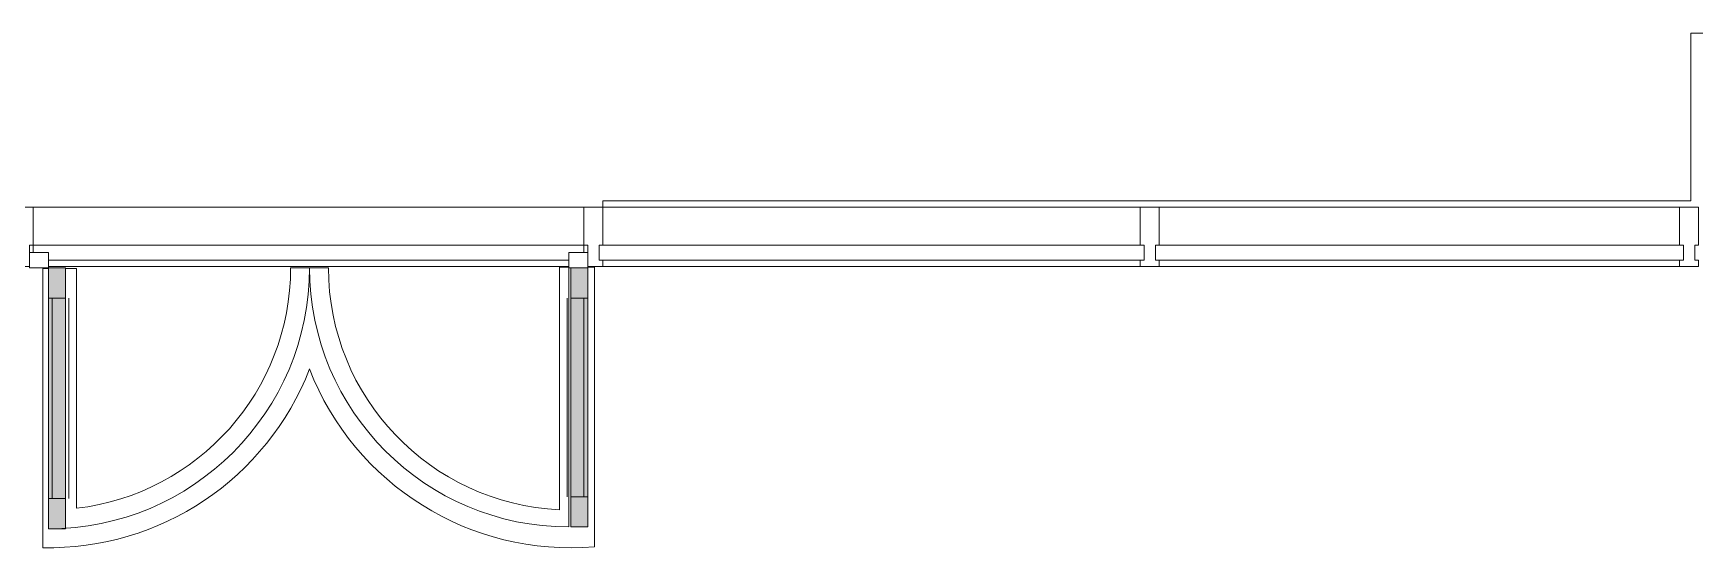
# Model space of a CAD drawing. Header units: millimetres. Extents: x 35146 to 234858, y -8553 to 29000.
# Drawn here: x 206824 to 211214, y 12640 to 14000 of the extents above; entities that cross this region are included whole.
import ezdxf

# ---------------------------------------------------------------- set-up
doc = ezdxf.new("R2010")
doc.units = ezdxf.units.MM
for name, color, linetype, lineweight, true_color in [('A-DETL-GENF-4', 7, 'Continuous', 5, 0xe2e2e2), ('A-DETL-GENF-5', 7, 'Continuous', 5, 0xaaaaaa), ('A-DOOR-1', 7, 'Continuous', 5, 0xaaaaaa), ('A-FLOR-1', 7, 'Continuous', 5, 0xaaaaaa)]:
    doc.layers.add(name, color=color, linetype=linetype, lineweight=lineweight, true_color=true_color)
doc.layers.add('A-GLAZ-CURT-1', color=7, linetype='Continuous', lineweight=5)
doc.layers.add('A-GLAZ-CWMG-2', color=7, linetype='Continuous', lineweight=5)

# ---------------------------------------------------------------- blocks, each defined once
blk = doc.blocks.new('Прямоугольный импост - Импост структурный с накладкой - 160мм Темный-30756008-2_5_2_птичка')
at = {"layer": 'A-GLAZ-CWMG-2'}
for p, q in [((-50, 0), (-50, 17)), ((-50, 17), (0, 17)), ((-40, 0), (-50, 0)), ((-40, -40), (-40, 0)), ((0, 0), (-10, 0)), ((-10, 0), (-10, -40)), ((0, 17), (0, 0)), ((-50, -140), (-50, -40)), ((-50, -40), (-40, -40)), ((-10, -40), (0, -40)), ((0, -40), (0, -140)), ((0, -140), (-50, -140))]:
    blk.add_line(p, q, dxfattribs=at)
blk = doc.blocks.new('Дверь_Витражная_остекление_ - ВВ-22-32429667-2_5_2_птичка')
at = {"layer": 'A-DETL-GENF-4'}
for points in [[(-642.5, -710), (-642.5, -20), (-687.5, -20), (-687.5, -710)], [(737.5, -705), (737.5, -20), (692.5, -20), (692.5, -705)]]:
    blk.add_hatch(color=256, dxfattribs=at).paths.add_polyline_path(points)
at = {"layer": 'A-DETL-GENF-5'}
for p, q in [((-642.5, -20), (-687.5, -20)), ((-687.5, -710), (-687.5, -20)), ((-642.5, -20), (-687.5, -20)), ((-687.5, -20), (-687.5, -710)), ((-642.5, -710), (-642.5, -20)), ((-642.5, -710), (-642.5, -20)), ((692.5, -705), (692.5, -20)), ((692.5, -20), (692.5, -705)), ((737.5, -705), (737.5, -20)), ((737.5, -705), (737.5, -20)), ((-687.5, -100), (-642.5, -100)), ((-677.5, -630), (-677.5, -100)), ((-633.5, -630), (-633.5, -100)), ((683.5, -625), (683.5, -100)), ((737.5, -100), (692.5, -100)), ((727.5, -625), (727.5, -100)), ((-687.5, -630), (-642.5, -630)), ((737.5, -625), (692.5, -625)), ((-687.5, -710), (-642.5, -710)), ((-687.5, -710), (-642.5, -710)), ((737.5, -705), (692.5, -705)), ((692.5, -705), (737.5, -705))]:
    blk.add_line(p, q, dxfattribs=at)
at = {"layer": 'A-DOOR-1'}
for p, q in [((-737.5, 20), (-687.5, 20)), ((-737.5, -20), (-737.5, 20)), ((-687.5, 20), (-687.5, -20)), ((687.5, 20), (737.5, 20)), ((687.5, -20), (687.5, 20)), ((737.5, 20), (737.5, -20)), ((-687.5, -20), (-737.5, -20)), ((-687.5, -710), (-687.5, -20)), ((687.5, -705), (687.5, -20)), ((737.5, -20), (687.5, -20))]:
    blk.add_line(p, q, dxfattribs=at)
for centre, radius, start, end in [((-687.5, -20), 690, 270, 0), ((687.5, -20), 685, 180, 270)]:
    blk.add_arc(centre, radius, start, end, dxfattribs=at)
blk = doc.blocks.new('Прямоугольный импост - Импост структурный с накладкой - 160мм Темный-V203-2_5_2_птичка')
at = {"layer": 'A-GLAZ-CWMG-2'}
for p, q in [((0, 17), (-40, 17)), ((-10, -40), (-10, 0)), ((-10, 0), (0, 0)), ((0, 0), (0, 17)), ((-40, -40), (-50, -40)), ((-50, -40), (-50, -140)), ((-40, -20), (-40, -40)), ((0, -40), (-10, -40)), ((-50, -140), (0, -140))]:
    blk.add_line(p, q, dxfattribs=at)
blk = doc.blocks.new('Системная панель - Стекло - 40мм-32427251-2_5_2_птичка')
at = {"layer": 'A-GLAZ-CURT-1'}
h = blk.add_hatch(dxfattribs=at)
h.set_pattern_fill('FP_204', color=256, style=0, pattern_type=2)
h.set_pattern_definition([(45, (-105312.5, -12900), (-1414.214, 1414.214), [1000, -3000]), (45, (-106312.5, -13400), (-1414.214, 1414.214), [3000, -1000]), (45, (-104312.5, -13900), (-1414.214, 1414.214), [1000, -3000])])
h.paths.add_polyline_path([(-697.5, 0), (697.5, 0), (697.5, 40), (-697.5, 40)])
for p, q in [((697.5, 40), (-697.5, 40)), ((-697.5, 40), (-697.5, 0)), ((697.5, 0), (697.5, 40)), ((-697.5, 0), (697.5, 0))]:
    blk.add_line(p, q, dxfattribs=at)
blk = doc.blocks.new('Прямоугольный импост - Импост структурный с накладкой - 160мм Темный-32427249-2_5_2_птичка')
at = {"layer": 'A-GLAZ-CWMG-2'}
for p, q in [((105500, 13540), (104125, 13540)), ((105500, 13383), (104125, 13383))]:
    blk.add_line(p, q, dxfattribs=at)
blk = doc.blocks.new('Прямоугольный импост - Импост структурный с накладкой - 160мм Темный-32427025-2_5_2_птичка')
at = {"layer": 'A-GLAZ-CWMG-2'}
for p, q in [((102605, 13540), (101150, 13540)), ((101150, 13420), (101150, 13440)), ((102605, 13440), (101150, 13440)), ((102605, 13440), (102605, 13420)), ((102565, 13400), (101190, 13400)), ((102565, 13383), (101190, 13383))]:
    blk.add_line(p, q, dxfattribs=at)
blk = doc.blocks.new('Системная панель - Стекло - 40мм-32427252-2_5_2_птичка')
at = {"layer": 'A-GLAZ-CURT-1'}
for p, q in [((720, 40), (-720, 40)), ((-720, 40), (-720, 0)), ((-720, 0), (720, 0)), ((720, 0), (720, 40))]:
    blk.add_line(p, q, dxfattribs=at)
blk = doc.blocks.new('Прямоугольный импост - Импост структурный с накладкой - 160мм Темный-32427244-2_5_2_птичка')
at = {"layer": 'A-GLAZ-CWMG-2'}
for p, q in [((-15, 17), (25, 17)), ((25, 0), (15, 0)), ((15, 0), (15, -40)), ((25, 17), (25, 0)), ((-25, -140), (-25, -40)), ((-25, -40), (-15, -40)), ((-15, -40), (-15, -20)), ((15, -40), (25, -40)), ((25, -40), (25, -140)), ((25, -140), (-25, -140))]:
    blk.add_line(p, q, dxfattribs=at)
blk = doc.blocks.new('Прямоугольный импост - Импост структурный с накладкой - 160мм Темный-32427250-2_5_2_птичка')
at = {"layer": 'A-GLAZ-CWMG-2'}
for p, q in [((104075, 13540), (102655, 13540)), ((104075, 13383), (102655, 13383))]:
    blk.add_line(p, q, dxfattribs=at)
blk = doc.blocks.new('Прямоугольный импост - Импост структурный с накладкой - 160мм Темный-30755591-2_5_2_птичка')
at = {"layer": 'A-GLAZ-CWMG-2'}
for p, q in [((-25, 0), (-25, 17)), ((-25, 17), (25, 17)), ((-15, 0), (-25, 0)), ((-15, -40), (-15, 0)), ((25, 0), (15, 0)), ((15, 0), (15, -40)), ((25, 17), (25, 0)), ((-25, -140), (-25, -40)), ((-25, -40), (-15, -40)), ((15, -40), (25, -40)), ((25, -40), (25, -140)), ((25, -140), (-25, -140))]:
    blk.add_line(p, q, dxfattribs=at)

msp = doc.modelspace()

# ---------------------------------------------------------------- linework, layer by layer
at = {"layer": 'A-FLOR-1'}
for p, q in [((211204.2, 13557), (211204.2, 14000)), ((211204.2, 14000), (215214.2, 14000)), ((208329.2, 13540), (208329.2, 13557)), ((208329.2, 13557), (211204.2, 13557)), ((206864.2, 13378.5), (206849.2, 13378.5)), ((206849.2, 13378.5), (206849.2, 12640.2)), ((206938.6, 13378.5), (206909.2, 13378.5)), ((206938.6, 12744.3), (206938.6, 13378.5)), ((207604.2, 13380), (207504.2, 13380)), ((208239.2, 13381.5), (208214.4, 13381.5)), ((208214.4, 13381.5), (208214.4, 12740.7)), ((208306.8, 13381.5), (208289.2, 13381.5)), ((208306.8, 12642.7), (208306.8, 13381.5))]:
    msp.add_line(p, q, dxfattribs=at)
for centre, radius, start, end in [((206864.2, 13380), 640, 276.674, 0), ((208244.2, 13380), 640, 180, 267.3351), ((206864.2, 13380), 740, 268.8417, 338.8172), ((208244.2, 13380), 740, 201.1828, 274.8535)]:
    msp.add_arc(centre, radius, start, end, dxfattribs=at)

# ---------------------------------------------------------------- block references
at = {"layer": 'A-DOOR-1'}
msp.add_blockref('Дверь_Витражная_остекление_ - ВВ-22-32429667-2_5_2_птичка', (207551.7, 13400), dxfattribs=at)
at = {"layer": 'A-GLAZ-CURT-1'}
for name, p in [('Системная панель - Стекло - 40мм-32427252-2_5_2_птичка', (209039.2, 13400)), ('Системная панель - Стекло - 40мм-32427251-2_5_2_птичка', (210486.7, 13400))]:
    msp.add_blockref(name, p, dxfattribs=at)
at = {"layer": 'A-GLAZ-CWMG-2', "rotation": 180}
msp.add_blockref('Прямоугольный импост - Импост структурный с накладкой - 160мм Темный-V203-2_5_2_птичка', (206774.2, 13400), dxfattribs=at)
at = {"layer": 'A-GLAZ-CWMG-2'}
for name in ['Прямоугольный импост - Импост структурный с накладкой - 160мм Темный-32427025-2_5_2_птичка', 'Прямоугольный импост - Импост структурный с накладкой - 160мм Темный-32427250-2_5_2_птичка', 'Прямоугольный импост - Импост структурный с накладкой - 160мм Темный-32427249-2_5_2_птичка']:
    msp.add_blockref(name, (105674.2, 0), dxfattribs=at)
at = {"layer": 'A-GLAZ-CWMG-2', "extrusion": (0, 0, -1), "rotation": 180}
for name, p in [('Прямоугольный импост - Импост структурный с накладкой - 160мм Темный-32427244-2_5_2_птичка', (-208304.2, 13400)), ('Прямоугольный импост - Импост структурный с накладкой - 160мм Темный-30755591-2_5_2_птичка', (-209774.2, 13400)), ('Прямоугольный импост - Импост структурный с накладкой - 160мм Темный-30756008-2_5_2_птичка', (-211224.2, 13400))]:
    msp.add_blockref(name, p, dxfattribs=at)

doc.saveas('drawing.dxf')
